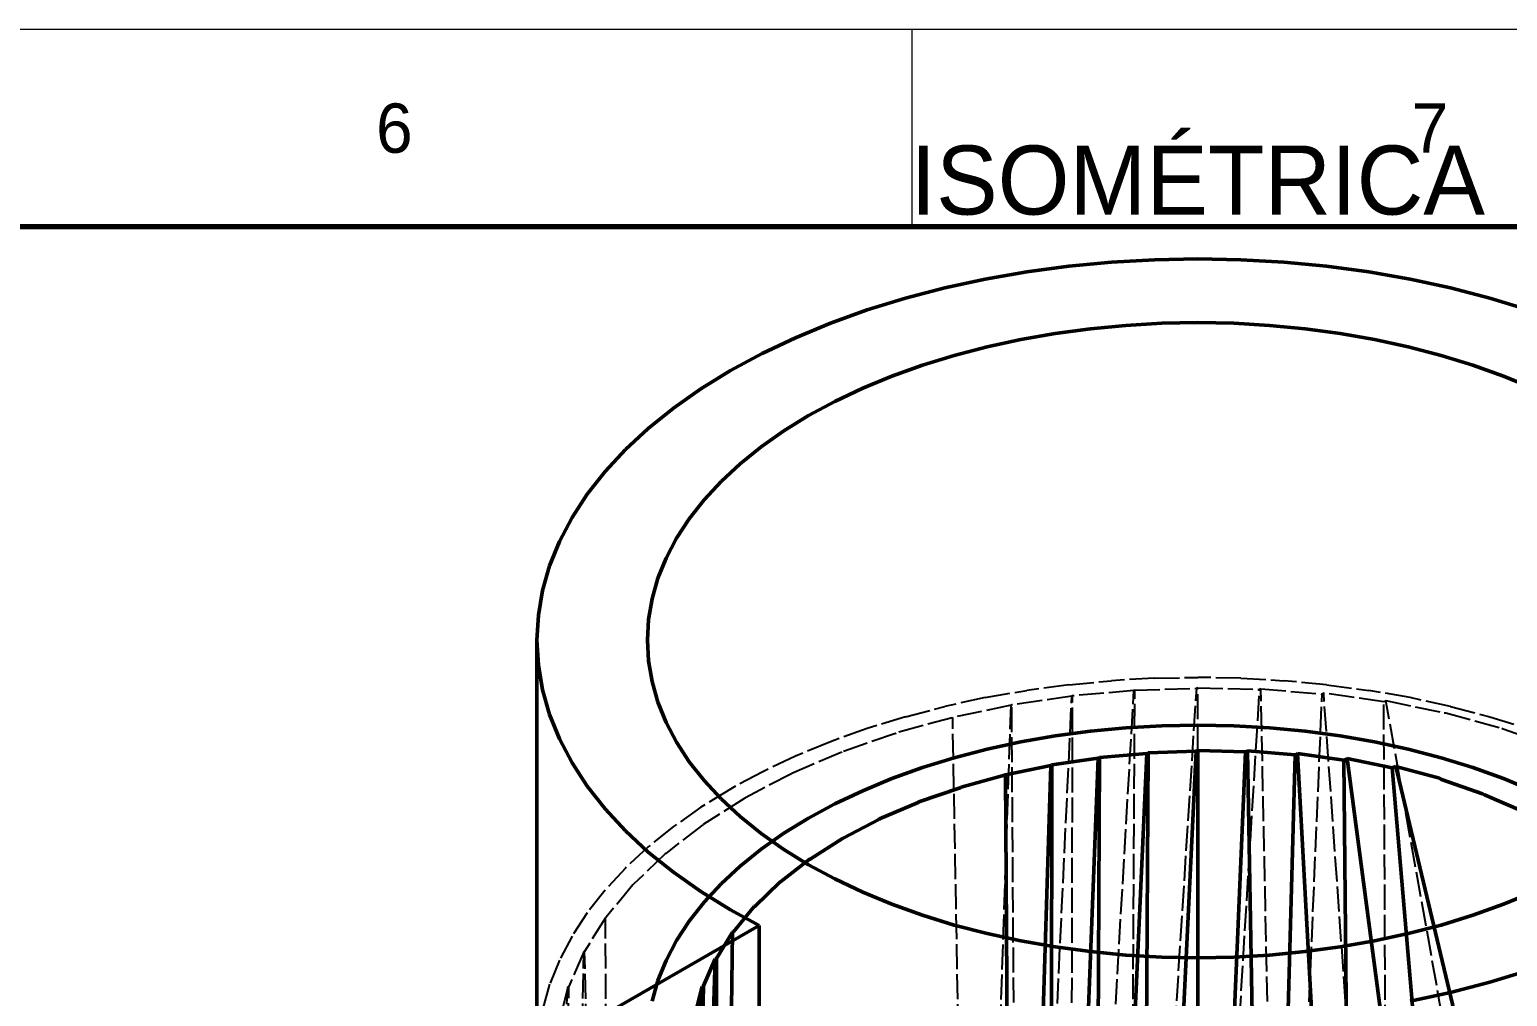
# Model space of a CAD drawing. Header units: millimetres. Extents: x 0 to 420, y 0 to 297.
# Drawn here: x 270.3 to 345.2, y 248 to 297 of the extents above; entities that cross this region are included whole.
import ezdxf
from ezdxf.enums import TextEntityAlignment as Align

# ---------------------------------------------------------------- set-up
doc = ezdxf.new("R2010")
doc.units = ezdxf.units.MM
doc.linetypes.add('DASHED', pattern=[1.524, 1.27, -0.254])
for name, color, linetype, lineweight in [('FINA', 7, 'CONTINUOUS', 18), ('NORMA', 7, 'CONTINUOUS', 70), ('OCULTA', 8, 'DASHED', 25), ('TEXTO', 7, 'CONTINUOUS', 25), ('VISIBLE', 7, 'CONTINUOUS', 50)]:
    doc.layers.add(name, color=color, linetype=linetype, lineweight=lineweight)

msp = doc.modelspace()

# ---------------------------------------------------------------- linework, layer by layer
at = {"layer": 'FINA'}
msp.add_line((315, 287), (315, 297), dxfattribs=at)
msp.add_lwpolyline([(0, 0), (420, 0), (420, 297), (0, 297)], close=True, dxfattribs=at)
at = {"layer": 'NORMA'}
msp.add_lwpolyline([(20, 10), (410, 10), (410, 287), (20, 287)], close=True, dxfattribs=at)
at = {"layer": 'OCULTA'}
for p, q in [((322.944, 263.766), (320.809, 263.478)), ((322.944, 263.766), (325.107, 263.972)), ((327.289, 264.096), (325.107, 263.972)), ((327.289, 264.096), (329.48, 264.137)), ((331.671, 264.096), (329.48, 264.137)), ((331.671, 264.096), (333.852, 263.972)), ((336.015, 263.766), (333.852, 263.972)), ((336.015, 263.766), (338.15, 263.478)), ((318.711, 263.111), (316.66, 262.665)), ((318.711, 263.111), (320.809, 263.478)), ((323.1, 263.182), (320.051, 262.741)), ((320.428, 206.502), (323.1, 263.182)), ((323.027, 208.003), (326.247, 263.47)), ((323.027, 208.003), (323.137, 263.204)), ((323.137, 263.204), (323.1, 263.182)), ((326.247, 263.47), (323.137, 263.204)), ((325.993, 209.715), (329.429, 263.584)), ((325.993, 209.715), (326.29, 263.495)), ((326.29, 263.495), (326.247, 263.47)), ((326.29, 263.495), (329.429, 263.584)), ((329.48, 263.613), (329.429, 263.584)), ((329.48, 211.728), (329.48, 263.613)), ((329.48, 263.613), (332.619, 263.524)), ((329.48, 211.728), (332.619, 263.524)), ((332.681, 263.56), (332.619, 263.524)), ((333.728, 214.181), (332.681, 263.56)), ((332.681, 263.56), (335.79, 263.294)), ((333.728, 214.181), (335.79, 263.294)), ((335.868, 263.339), (335.79, 263.294)), ((339.136, 217.303), (335.868, 263.339)), ((338.917, 262.898), (335.868, 263.339)), ((340.248, 263.111), (338.15, 263.478)), ((342.299, 262.665), (340.248, 263.111)), ((314.663, 262.143), (316.66, 262.665)), ((320.017, 262.722), (317.057, 262.11)), ((318.089, 205.151), (320.017, 262.722)), ((320.017, 262.722), (320.051, 262.741)), ((320.428, 206.502), (320.051, 262.741)), ((339.022, 262.959), (338.917, 262.898)), ((339.136, 217.303), (338.917, 262.898)), ((346.414, 221.505), (339.022, 262.959)), ((339.022, 262.959), (341.982, 262.347)), ((341.982, 262.347), (342.067, 262.341)), ((342.067, 262.341), (344.908, 261.565)), ((342.299, 262.665), (344.296, 262.143)), ((312.73, 261.546), (310.868, 260.878)), ((314.663, 262.143), (312.73, 261.546)), ((317.026, 262.092), (314.185, 261.317)), ((317.026, 262.092), (317.057, 262.11)), ((318.089, 205.151), (317.057, 262.11)), ((344.296, 262.143), (346.23, 261.546)), ((344.908, 261.565), (344.971, 261.529)), ((344.971, 261.529), (347.667, 260.596)), ((310.868, 260.878), (309.086, 260.14)), ((314.155, 261.3), (311.459, 260.367)), ((314.155, 261.3), (314.185, 261.317)), ((309.086, 260.14), (307.391, 259.338)), ((311.431, 260.35), (308.907, 259.269)), ((311.431, 260.35), (311.459, 260.367)), ((307.391, 259.338), (305.791, 258.472)), ((308.879, 259.253), (308.907, 259.269)), ((308.879, 259.253), (306.55, 258.034)), ((305.791, 258.472), (304.293, 257.549)), ((306.522, 258.018), (304.411, 256.674)), ((306.55, 258.034), (306.522, 258.018)), ((304.293, 257.549), (302.902, 256.57)), ((302.902, 256.57), (301.625, 255.541)), ((304.383, 256.658), (302.511, 255.2)), ((304.383, 256.658), (304.411, 256.674)), ((301.625, 255.541), (300.468, 254.467)), ((302.481, 255.183), (300.865, 253.626)), ((302.511, 255.2), (302.481, 255.183)), ((300.468, 254.467), (299.434, 253.35)), ((299.434, 253.35), (298.53, 252.198)), ((300.834, 253.608), (299.49, 251.968)), ((300.865, 253.626), (300.834, 253.608)), ((298.53, 252.198), (297.757, 251.013)), ((299.456, 251.948), (298.397, 250.24)), ((299.49, 251.968), (299.456, 251.948)), ((299.64, 194.5), (299.456, 251.948)), ((297.757, 251.013), (297.121, 249.802)), ((297.121, 249.802), (296.623, 248.569)), ((297.041, 193), (298.36, 250.218)), ((298.36, 250.218), (297.596, 248.458)), ((298.397, 250.24), (298.36, 250.218)), ((299.64, 194.5), (298.397, 250.24)), ((294.076, 191.287), (297.553, 248.433)), ((296.623, 248.569), (296.266, 247.321)), ((297.041, 193), (297.596, 248.458)), ((297.553, 248.433), (297.092, 246.638)), ((297.553, 248.433), (297.596, 248.458))]:
    msp.add_line(p, q, dxfattribs=at)
at = {"layer": 'VISIBLE'}
for p, q in [((322.944, 284.995), (320.809, 284.707)), ((320.809, 284.707), (322.944, 284.995)), ((322.944, 284.995), (325.107, 285.201)), ((322.944, 284.995), (325.107, 285.201)), ((322.944, 284.995), (322.944, 284.995)), ((327.289, 285.325), (325.107, 285.201)), ((325.107, 285.201), (327.289, 285.325)), ((325.107, 285.201), (325.107, 285.201)), ((327.289, 285.325), (329.48, 285.366)), ((327.289, 285.325), (329.48, 285.366)), ((327.289, 285.325), (327.289, 285.325)), ((331.671, 285.325), (329.48, 285.366)), ((329.48, 285.366), (329.48, 285.366)), ((329.48, 285.366), (331.671, 285.325)), ((331.671, 285.325), (333.852, 285.201)), ((331.671, 285.325), (331.671, 285.325)), ((331.671, 285.325), (333.852, 285.201)), ((336.015, 284.995), (333.852, 285.201)), ((333.852, 285.201), (333.852, 285.201)), ((333.852, 285.201), (336.015, 284.995)), ((336.015, 284.995), (338.15, 284.707)), ((336.015, 284.995), (336.015, 284.995)), ((336.015, 284.995), (338.15, 284.707)), ((318.711, 284.34), (316.66, 283.894)), ((316.66, 283.894), (318.711, 284.34)), ((318.711, 284.34), (320.809, 284.707)), ((318.711, 284.34), (320.809, 284.707)), ((318.711, 284.34), (318.711, 284.34)), ((320.809, 284.707), (320.809, 284.707)), ((340.248, 284.34), (338.15, 284.707)), ((338.15, 284.707), (338.15, 284.707)), ((338.15, 284.707), (340.248, 284.34)), ((342.299, 283.894), (340.248, 284.34)), ((340.248, 284.34), (340.248, 284.34)), ((340.248, 284.34), (342.299, 283.894)), ((314.663, 283.372), (312.73, 282.775)), ((312.73, 282.775), (314.663, 283.372)), ((314.663, 283.372), (316.66, 283.894)), ((314.663, 283.372), (316.66, 283.894)), ((314.663, 283.372), (314.663, 283.372)), ((316.66, 283.894), (316.66, 283.894)), ((342.299, 283.894), (344.296, 283.372)), ((342.299, 283.894), (342.299, 283.894)), ((342.299, 283.894), (344.296, 283.372)), ((344.296, 283.372), (346.23, 282.775)), ((344.296, 283.372), (344.296, 283.372)), ((344.296, 283.372), (346.23, 282.775)), ((312.73, 282.775), (310.868, 282.107)), ((310.868, 282.107), (312.73, 282.775)), ((312.73, 282.775), (312.73, 282.775)), ((310.868, 282.107), (309.086, 281.369)), ((309.086, 281.369), (310.868, 282.107)), ((310.868, 282.107), (310.868, 282.107)), ((324.037, 281.823), (322.258, 281.584)), ((324.037, 281.823), (325.838, 281.995)), ((327.655, 282.099), (325.838, 281.995)), ((327.655, 282.099), (329.48, 282.133)), ((331.304, 282.099), (329.48, 282.133)), ((331.304, 282.099), (333.121, 281.995)), ((333.121, 281.995), (334.923, 281.823)), ((336.701, 281.584), (334.923, 281.823)), ((309.086, 281.369), (307.391, 280.566)), ((307.391, 280.566), (309.086, 281.369)), ((309.086, 281.369), (309.086, 281.369)), ((318.803, 280.907), (320.511, 281.278)), ((322.258, 281.584), (320.511, 281.278)), ((336.701, 281.584), (338.448, 281.278)), ((338.448, 281.278), (340.156, 280.907)), ((307.391, 280.566), (305.791, 279.701)), ((305.791, 279.701), (307.391, 280.566)), ((307.391, 280.566), (307.391, 280.566)), ((317.14, 280.472), (315.53, 279.975)), ((318.803, 280.907), (317.14, 280.472)), ((340.156, 280.907), (341.819, 280.472)), ((341.819, 280.472), (343.43, 279.975)), ((305.791, 279.701), (304.293, 278.777)), ((304.293, 278.777), (305.791, 279.701)), ((305.791, 279.701), (305.791, 279.701)), ((315.53, 279.975), (313.979, 279.418)), ((343.43, 279.975), (344.98, 279.418)), ((304.293, 278.777), (302.902, 277.799)), ((302.902, 277.799), (304.293, 278.777)), ((304.293, 278.777), (304.293, 278.777)), ((312.495, 278.804), (311.084, 278.136)), ((313.979, 279.418), (312.495, 278.804)), ((346.464, 278.804), (344.98, 279.418)), ((311.084, 278.136), (309.751, 277.415)), ((302.902, 277.799), (301.625, 276.77)), ((301.625, 276.77), (302.902, 277.799)), ((302.902, 277.799), (302.902, 277.799)), ((309.751, 277.415), (308.503, 276.646)), ((301.625, 276.77), (300.468, 275.696)), ((300.468, 275.696), (301.625, 276.77)), ((301.625, 276.77), (301.625, 276.77)), ((308.503, 276.646), (307.345, 275.831)), ((307.345, 275.831), (306.282, 274.974)), ((300.468, 275.696), (299.434, 274.579)), ((299.434, 274.579), (300.468, 275.696)), ((300.468, 275.696), (300.468, 275.696)), ((299.434, 274.579), (298.53, 273.426)), ((298.53, 273.426), (299.434, 274.579)), ((299.434, 274.579), (299.434, 274.579)), ((306.282, 274.974), (305.317, 274.079)), ((305.317, 274.079), (304.457, 273.149)), ((298.53, 273.426), (297.757, 272.242)), ((297.757, 272.242), (298.53, 273.426)), ((298.53, 273.426), (298.53, 273.426)), ((304.457, 273.149), (303.703, 272.189)), ((297.757, 272.242), (297.121, 271.031)), ((297.121, 271.031), (297.757, 272.242)), ((297.757, 272.242), (297.757, 272.242)), ((303.703, 272.189), (303.06, 271.203)), ((297.121, 271.031), (296.623, 269.798)), ((296.623, 269.798), (297.121, 271.031)), ((297.121, 271.031), (297.121, 271.031)), ((303.06, 271.203), (302.53, 270.194)), ((296.623, 269.798), (296.266, 268.549)), ((296.266, 268.549), (296.623, 269.798)), ((296.623, 269.798), (296.623, 269.798)), ((302.53, 270.194), (302.116, 269.167)), ((302.116, 269.167), (301.818, 268.127)), ((296.266, 268.549), (296.051, 267.29)), ((296.051, 267.29), (296.266, 268.549)), ((296.266, 268.549), (296.266, 268.549)), ((301.818, 268.127), (301.639, 267.078)), ((296.051, 267.29), (295.98, 266.025)), ((295.98, 266.025), (296.051, 267.29)), ((296.051, 267.29), (296.051, 267.29)), ((301.639, 267.078), (301.58, 266.025)), ((295.98, 266.025), (296.051, 264.76)), ((295.98, 244.796), (295.98, 266.025)), ((295.98, 266.025), (295.98, 266.025)), ((301.58, 266.025), (301.639, 264.971)), ((296.051, 264.76), (296.266, 263.5)), ((301.639, 264.971), (301.818, 263.922)), ((301.818, 263.922), (302.116, 262.882)), ((296.266, 263.5), (296.623, 262.252)), ((302.116, 262.882), (302.53, 261.856)), ((296.623, 262.252), (297.121, 261.019)), ((302.53, 261.856), (303.06, 260.847)), ((324.037, 261.411), (325.838, 261.583)), ((327.655, 261.686), (325.838, 261.583)), ((327.655, 261.686), (329.48, 261.721)), ((331.304, 261.686), (329.48, 261.721)), ((331.304, 261.686), (333.121, 261.583)), ((333.121, 261.583), (334.923, 261.411)), ((297.121, 261.019), (297.757, 259.808)), ((303.06, 260.847), (303.703, 259.861)), ((318.803, 260.494), (320.511, 260.866)), ((322.258, 261.172), (320.511, 260.866)), ((324.037, 261.411), (322.258, 261.172)), ((336.701, 261.172), (334.923, 261.411)), ((336.701, 261.172), (338.448, 260.866)), ((338.448, 260.866), (340.156, 260.494)), ((317.14, 260.059), (315.53, 259.563)), ((318.803, 260.494), (317.14, 260.059)), ((322.074, 200.104), (324.44, 260.043)), ((324.44, 260.043), (322.077, 259.701)), ((324.2, 201.331), (326.906, 260.282)), ((324.2, 201.331), (324.497, 260.076)), ((324.497, 260.076), (324.44, 260.043)), ((324.497, 260.076), (326.906, 260.282)), ((326.627, 202.732), (329.403, 260.388)), ((326.627, 202.732), (326.971, 260.319)), ((326.971, 260.319), (326.906, 260.282)), ((329.403, 260.388), (326.971, 260.319)), ((329.48, 260.432), (329.403, 260.388)), ((329.48, 204.379), (329.48, 260.432)), ((329.48, 260.432), (331.912, 260.363)), ((329.48, 204.379), (331.912, 260.363)), ((332.005, 260.417), (331.912, 260.363)), ((332.956, 206.387), (332.005, 260.417)), ((334.414, 260.21), (332.005, 260.417)), ((332.956, 206.387), (334.414, 260.21)), ((334.532, 260.279), (334.414, 260.21)), ((337.38, 208.941), (334.532, 260.279)), ((334.532, 260.279), (336.895, 259.937)), ((337.054, 260.029), (336.895, 259.937)), ((343.335, 212.379), (337.054, 260.029)), ((337.054, 260.029), (339.347, 259.555)), ((340.156, 260.494), (341.819, 260.059)), ((341.819, 260.059), (343.43, 259.563)), ((297.757, 259.808), (298.53, 258.623)), ((303.703, 259.861), (304.457, 258.901)), ((315.53, 259.563), (313.979, 259.006)), ((322.026, 259.672), (319.733, 259.198)), ((320.16, 198.999), (322.026, 259.672)), ((322.026, 259.672), (322.077, 259.701)), ((322.074, 200.104), (322.077, 259.701)), ((337.38, 208.941), (336.895, 259.937)), ((339.53, 259.621), (339.347, 259.555)), ((343.335, 212.379), (339.347, 259.555)), ((350.19, 214.876), (339.53, 259.621)), ((339.53, 259.621), (341.732, 259.02)), ((343.43, 259.563), (344.98, 259.006)), ((298.53, 258.623), (299.434, 257.471)), ((304.457, 258.901), (305.317, 257.971)), ((313.979, 259.006), (312.495, 258.392)), ((317.44, 258.544), (315.35, 257.821)), ((317.44, 258.544), (317.484, 258.57)), ((319.686, 259.171), (317.484, 258.57)), ((319.686, 259.171), (319.733, 259.198)), ((320.16, 198.999), (319.733, 259.198)), ((341.732, 259.02), (341.836, 258.96)), ((341.836, 258.96), (343.926, 258.237)), ((346.464, 258.392), (344.98, 259.006)), ((305.317, 257.971), (306.282, 257.076)), ((312.495, 258.392), (311.084, 257.723)), ((313.351, 256.959), (315.308, 257.796)), ((315.35, 257.821), (315.308, 257.796)), ((343.926, 258.237), (344.024, 258.18)), ((344.024, 258.18), (345.98, 257.342)), ((299.434, 257.471), (300.468, 256.354)), ((306.282, 257.076), (307.345, 256.219)), ((311.084, 257.723), (309.751, 257.003)), ((300.468, 256.354), (301.625, 255.28)), ((309.751, 257.003), (308.503, 256.233)), ((313.31, 256.935), (311.505, 255.99)), ((313.351, 256.959), (313.31, 256.935)), ((308.503, 256.233), (307.345, 255.418)), ((307.345, 256.219), (308.503, 255.404)), ((311.463, 255.966), (309.827, 254.924)), ((311.505, 255.99), (311.463, 255.966)), ((301.625, 255.28), (302.902, 254.251)), ((307.345, 255.418), (306.282, 254.562)), ((309.785, 254.899), (308.334, 253.77)), ((308.503, 255.404), (309.751, 254.635)), ((309.785, 254.899), (309.827, 254.924)), ((302.902, 254.251), (304.293, 253.272)), ((306.282, 254.562), (305.317, 253.667)), ((309.751, 254.635), (311.084, 253.914)), ((304.293, 253.272), (305.791, 252.349)), ((305.317, 253.667), (304.457, 252.737)), ((308.29, 253.744), (307.037, 252.538)), ((308.29, 253.744), (308.334, 253.77)), ((311.084, 253.914), (312.495, 253.246)), ((304.457, 252.737), (303.703, 251.777)), ((307.037, 252.538), (306.99, 252.511)), ((313.979, 252.632), (312.495, 253.246)), ((313.979, 252.632), (315.53, 252.075)), ((344.98, 252.632), (343.43, 252.075)), ((346.464, 253.246), (344.98, 252.632)), ((303.703, 251.777), (303.06, 250.79)), ((305.791, 252.349), (307.252, 251.559)), ((306.99, 252.511), (305.949, 251.24)), ((315.53, 252.075), (317.14, 251.578)), ((343.43, 252.075), (341.819, 251.578)), ((307.252, 251.559), (298.72, 246.633)), ((305.066, 190.284), (305.898, 251.21)), ((305.898, 251.21), (305.077, 249.886)), ((305.949, 251.24), (305.898, 251.21)), ((307.252, 230.33), (307.252, 251.559)), ((317.14, 251.578), (318.803, 251.143)), ((318.803, 251.143), (320.511, 250.772)), ((338.448, 250.772), (340.156, 251.143)), ((341.819, 251.578), (340.156, 251.143)), ((303.06, 250.79), (302.53, 249.782)), ((320.511, 250.772), (322.258, 250.466)), ((324.037, 250.226), (322.258, 250.466)), ((336.701, 250.466), (334.923, 250.226)), ((338.448, 250.772), (336.701, 250.466)), ((302.53, 249.782), (302.116, 248.755)), ((302.939, 189.056), (305.021, 249.854)), ((305.021, 249.854), (304.429, 248.489)), ((305.077, 249.886), (305.021, 249.854)), ((305.066, 190.284), (305.077, 249.886)), ((324.037, 250.226), (325.838, 250.055)), ((325.838, 250.055), (327.655, 249.951)), ((329.48, 249.917), (327.655, 249.951)), ((329.48, 249.917), (331.304, 249.951)), ((333.121, 250.055), (331.304, 249.951)), ((333.121, 250.055), (334.923, 250.226)), ((346.23, 249.275), (344.296, 248.678)), ((300.513, 187.655), (304.364, 248.452)), ((302.116, 248.755), (301.818, 247.715)), ((302.939, 189.056), (304.429, 248.489)), ((304.364, 248.452), (304.007, 247.061)), ((304.364, 248.452), (304.429, 248.489)), ((342.299, 248.156), (340.248, 247.71)), ((342.299, 248.156), (344.296, 248.678))]:
    msp.add_line(p, q, dxfattribs=at)

# ---------------------------------------------------------------- texts
at = {"layer": 'TEXTO'}
for s, height, p in [('6', 2.5, (288.75, 292)), ('7', 2.5, (341.25, 292)), ('ISOMÉTRICA', 3.5, (329.48, 289.366))]:
    msp.add_text(s, height=height, dxfattribs=at).set_placement(p, align=Align.MIDDLE_CENTER)

doc.saveas('drawing.dxf')
